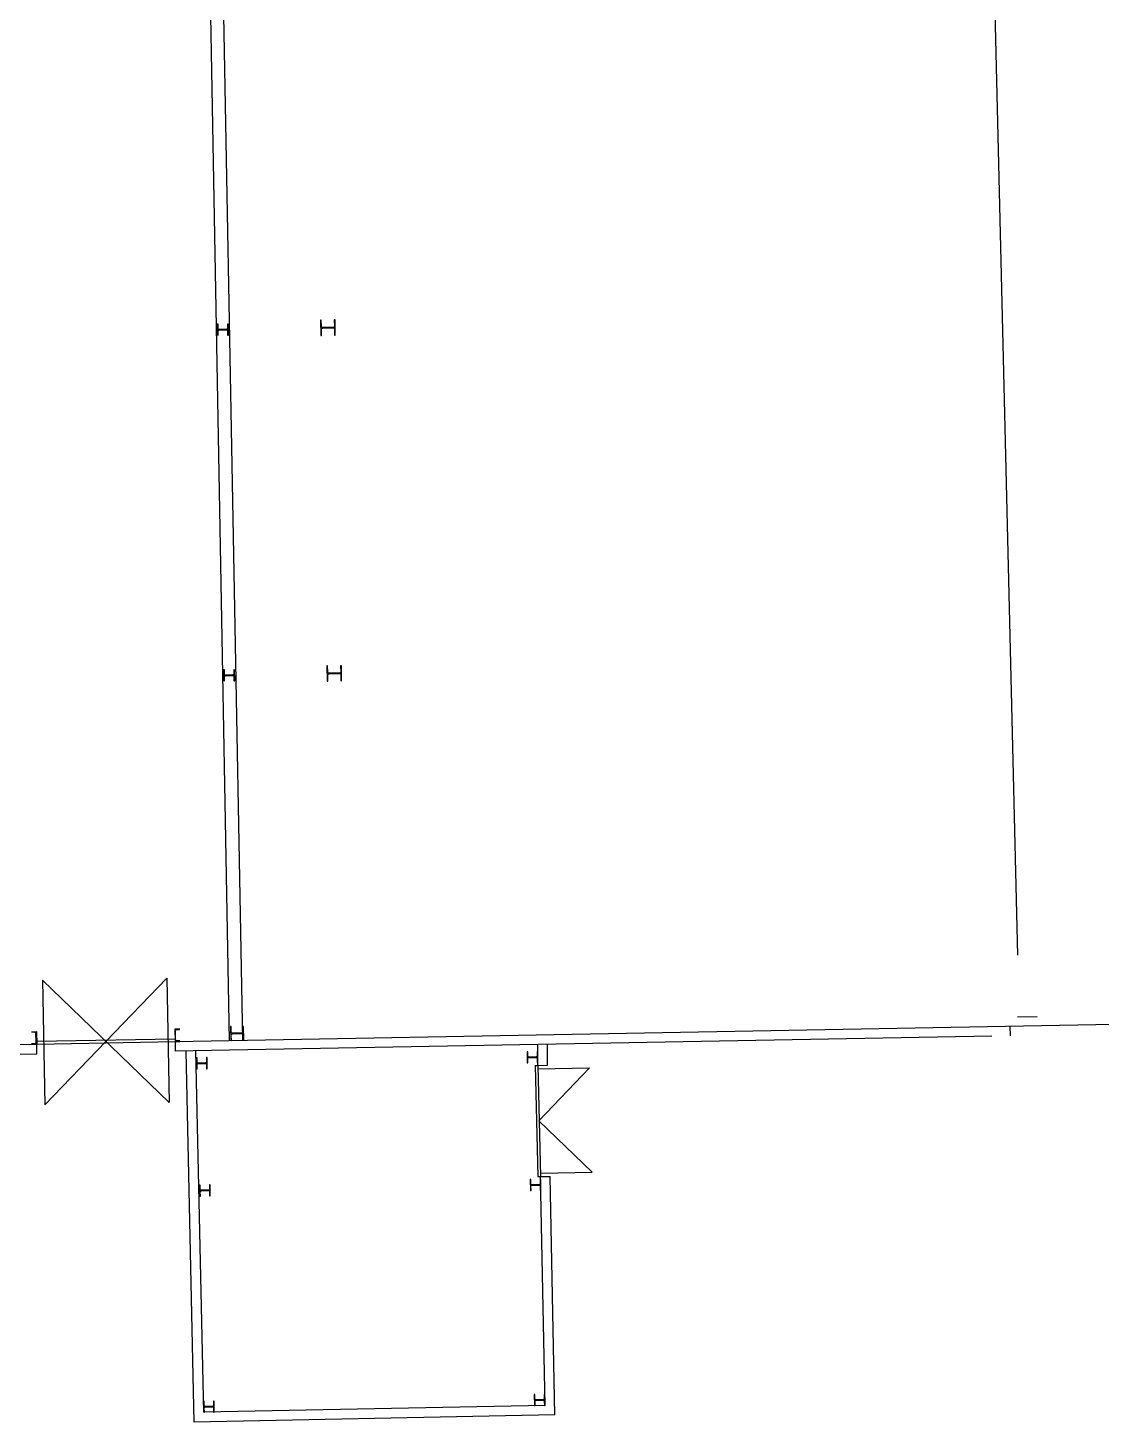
# Model space of a CAD drawing. Header units: millimetres. Extents: x 3476 to 38328, y 1439 to 26921.
# Drawn here: x 16885 to 18438, y 11537 to 13554 of the extents above; entities that cross this region are included whole.
import ezdxf

# ---------------------------------------------------------------- set-up
doc = ezdxf.new("R2010")
doc.units = ezdxf.units.MM
doc.header["$LTSCALE"] = 100
doc.header["$MEASUREMENT"] = 0
for name, color, linetype in [('A-CIRCULATIE', 4, 'CONTINUOUS'), ('A-DEUR', 4, 'CONTINUOUS'), ('A-KOLOM', 7, 'CONTINUOUS'), ('A-MUUR', 7, 'CONTINUOUS'), ('Rasters', 3, 'CONTINUOUS')]:
    doc.layers.add(name, color=color, linetype=linetype)

msp = doc.modelspace()

# ---------------------------------------------------------------- linework, layer by layer
at = {"layer": 'A-CIRCULATIE'}
msp.add_line((18220.3, 16241.66), (18316.45, 12212.84), dxfattribs=at)
at = {"layer": 'A-DEUR', "color": 7}
for p, q in [((17086.6, 12179.64), (16909.93, 11996.37)), ((17086.6, 12179.64), (17089.9, 11999.67)), ((16906.63, 12176.34), (16909.93, 11996.37)), ((16906.63, 12176.34), (17089.9, 11999.67)), ((16898.25, 12088.18), (17098.21, 12091.84)), ((16898.32, 12084.18), (17098.29, 12087.84)), ((17619.03, 12053.2), (17623.03, 12053.27)), ((17619.03, 12053.2), (17623.02, 11892.39)), ((17623.03, 12053.27), (17627.02, 11892.46)), ((17623.13, 12048.27), (17697.61, 12049.64)), ((17624.5, 11973.29), (17697.61, 12049.64)), ((17624.5, 11973.29), (17701.41, 11898.83)), ((17626.93, 11897.46), (17701.41, 11898.83)), ((17623.02, 11892.39), (17627.02, 11892.46))]:
    msp.add_line(p, q, dxfattribs=at)
at = {"layer": 'A-KOLOM', "color": 7}
for points in [[(17330.11, 13109.26), (17329.7, 13131.26), (17328.6, 13131.24), (17328.77, 13122.39, -0.4142135), (17327, 13120.56), (17311.8, 13120.28, -0.4142136), (17309.97, 13122.04), (17309.81, 13130.89), (17308.71, 13130.87), (17309.11, 13108.88), (17310.21, 13108.9), (17310.05, 13117.74, -0.4142136), (17311.82, 13119.58), (17327.01, 13119.86, -0.4142136), (17328.85, 13118.09), (17329.01, 13109.24)], [(17175.58, 13109.43), (17175.29, 13125.43), (17173.99, 13125.4), (17174.1, 13119.3, -0.4142135), (17172.62, 13117.78), (17162.23, 13117.59, -0.4142136), (17160.7, 13119.06), (17160.59, 13125.16), (17159.29, 13125.13), (17159.58, 13109.14), (17160.88, 13109.16), (17160.77, 13115.26, -0.4142136), (17162.24, 13116.79), (17172.64, 13116.98, -0.4142136), (17174.17, 13115.5), (17174.28, 13109.41)], [(17184.74, 12609.51), (17184.45, 12625.51), (17183.15, 12625.49), (17183.26, 12619.39, -0.4142135), (17181.79, 12617.86), (17171.39, 12617.67, -0.4142136), (17169.86, 12619.14), (17169.75, 12625.24), (17168.45, 12625.22), (17168.74, 12609.22), (17170.04, 12609.24), (17169.93, 12615.34, -0.4142136), (17171.4, 12616.87), (17181.8, 12617.06, -0.4142136), (17183.33, 12615.59), (17183.44, 12609.49)], [(17339.27, 12609.34), (17338.87, 12631.34), (17337.77, 12631.32), (17337.93, 12622.47, -0.4142135), (17336.16, 12620.64), (17320.96, 12620.36, -0.4142136), (17319.13, 12622.13), (17318.97, 12630.98), (17317.87, 12630.96), (17318.27, 12608.96), (17319.37, 12608.98), (17319.21, 12617.83, -0.4142136), (17320.98, 12619.66), (17336.18, 12619.94, -0.4142136), (17338.01, 12618.17), (17338.17, 12609.32)], [(16898.32, 12084.18), (16891.32, 12084.05), (16891.32, 12084.36, -0.3910206), (16891.81, 12084.92), (16896.48, 12085.38, 0.3910206), (16897.48, 12086.49), (16897.23, 12099.83, 0.3910206), (16896.2, 12100.91), (16891.51, 12101.19, -0.3910205), (16891, 12101.73), (16890.99, 12102.04), (16897.99, 12102.17)], [(17098.29, 12087.84), (17105.28, 12087.97), (17105.28, 12088.28, 0.3910206), (17104.76, 12088.82), (17100.08, 12089.11, -0.3910206), (17099.04, 12090.19), (17098.8, 12103.52, -0.3910206), (17099.79, 12104.64), (17104.46, 12105.1, 0.3910205), (17104.96, 12105.65), (17104.95, 12105.97), (17097.96, 12105.84)], [(17197.77, 12089.66), (17197.4, 12109.66), (17196.4, 12109.64), (17196.55, 12101.77, -0.4142135), (17194.78, 12099.94), (17181.38, 12099.69, -0.4142136), (17179.55, 12101.46), (17179.41, 12109.33), (17178.41, 12109.31), (17178.77, 12089.32), (17179.77, 12089.33), (17179.63, 12097.21, -0.4142136), (17181.39, 12099.04), (17194.79, 12099.29, -0.4142136), (17196.63, 12097.52), (17196.77, 12089.65)], [(17144.82, 12048.54), (17144.53, 12064.53), (17143.63, 12064.52), (17143.74, 12058.32, -0.4142135), (17142.27, 12056.79), (17131.87, 12056.6, -0.4142136), (17130.34, 12058.07), (17130.23, 12064.27), (17129.33, 12064.26), (17129.62, 12048.26), (17130.52, 12048.27), (17130.41, 12054.47, -0.4142136), (17131.88, 12056), (17142.28, 12056.19, -0.4142136), (17143.81, 12054.72), (17143.92, 12048.52)], [(17622.96, 12057.27), (17622.67, 12073.27), (17621.77, 12073.25), (17621.88, 12067.05, -0.4142135), (17620.41, 12065.53), (17610.01, 12065.34, -0.4142136), (17608.48, 12066.81), (17608.37, 12073.01), (17607.47, 12072.99), (17607.76, 12056.99), (17608.66, 12057.01), (17608.55, 12063.21, -0.4142136), (17610.02, 12064.74), (17620.42, 12064.93, -0.4142136), (17621.95, 12063.45), (17622.06, 12057.25)], [(17149.27, 11864.57), (17148.98, 11880.57), (17148.08, 11880.55), (17148.19, 11874.35, -0.4142135), (17146.72, 11872.82), (17136.32, 11872.63, -0.4142136), (17134.79, 11874.1), (17134.68, 11880.3), (17133.78, 11880.29), (17134.07, 11864.29), (17134.97, 11864.31), (17134.86, 11870.5, -0.4142136), (17136.33, 11872.03), (17146.73, 11872.22, -0.4142136), (17148.26, 11870.75), (17148.37, 11864.55)], [(17627.38, 11872.47), (17627.09, 11888.46), (17626.19, 11888.45), (17626.3, 11882.25, -0.4142135), (17624.83, 11880.72), (17614.43, 11880.53, -0.4142136), (17612.91, 11882), (17612.79, 11888.2), (17611.89, 11888.18), (17612.19, 11872.19), (17613.09, 11872.2), (17612.97, 11878.4, -0.4142136), (17614.44, 11879.93), (17624.84, 11880.12, -0.4142136), (17626.37, 11878.65), (17626.48, 11872.45)], [(17633.33, 11561.58), (17633.04, 11577.57), (17632.14, 11577.56), (17632.25, 11571.36, -0.4142135), (17630.78, 11569.83), (17620.38, 11569.64, -0.4142136), (17618.85, 11571.11), (17618.74, 11577.31), (17617.84, 11577.29), (17618.13, 11561.3), (17619.03, 11561.31), (17618.92, 11567.51, -0.4142136), (17620.39, 11569.04), (17630.79, 11569.23, -0.4142136), (17632.32, 11567.76), (17632.43, 11561.56)], [(17155.05, 11551.94), (17154.76, 11567.94), (17153.86, 11567.92), (17153.97, 11561.72, -0.4142135), (17152.5, 11560.19), (17142.1, 11560, -0.4142136), (17140.57, 11561.47), (17140.46, 11567.67), (17139.56, 11567.66), (17139.85, 11551.66), (17140.75, 11551.68), (17140.64, 11557.88, -0.4142136), (17142.11, 11559.4), (17152.51, 11559.59, -0.4142136), (17154.04, 11558.12), (17154.15, 11551.92)]]:
    msp.add_lwpolyline(points, format="xyb", close=True, dxfattribs=at)
at = {"layer": 'A-MUUR'}
for p, q in [((17102.04, 16166.59), (17176.77, 12089.28)), ((17121.04, 16166.94), (17195.77, 12089.63)), ((17098.29, 12087.84), (18679.02, 12116.81)), ((18305.61, 12109.97), (18306, 12095.97)), ((18279.34, 12095.49), (17098.54, 12073.84))]:
    msp.add_line(p, q, dxfattribs=at)
at = {"layer": 'A-MUUR', "color": 7}
for p, q in [((17176.47, 13142.45), (17176.73, 13128.45)), ((16848.83, 12083.27), (16898.32, 12084.18)), ((16898.58, 12070.18), (16898.32, 12084.18)), ((17098.29, 12087.84), (17098.54, 12073.84)), ((17623.03, 12053.27), (17622.79, 12083.33)), ((17637.03, 12053.53), (17636.79, 12083.59)), ((16849.08, 12069.27), (16898.58, 12070.18)), ((17126.11, 11537.41), (17114.33, 12073.67)), ((17139.85, 11551.66), (17128.32, 12073.93)), ((17623.03, 12053.27), (17637.03, 12053.53)), ((17627.02, 11892.46), (17641.01, 11892.72)), ((17633.33, 11561.58), (17627.02, 11892.46)), ((17647.58, 11547.83), (17641.01, 11892.72)), ((17633.33, 11561.58), (17139.85, 11551.66)), ((17647.58, 11547.83), (17126.11, 11537.41))]:
    msp.add_line(p, q, dxfattribs=at)
at = {"layer": 'Rasters', "color": 7, "linetype": 'Continuous', "ltscale": 0.25}
msp.add_line((18316.45, 12123.69), (18344.83, 12124.21), dxfattribs=at)

doc.saveas('drawing.dxf')
